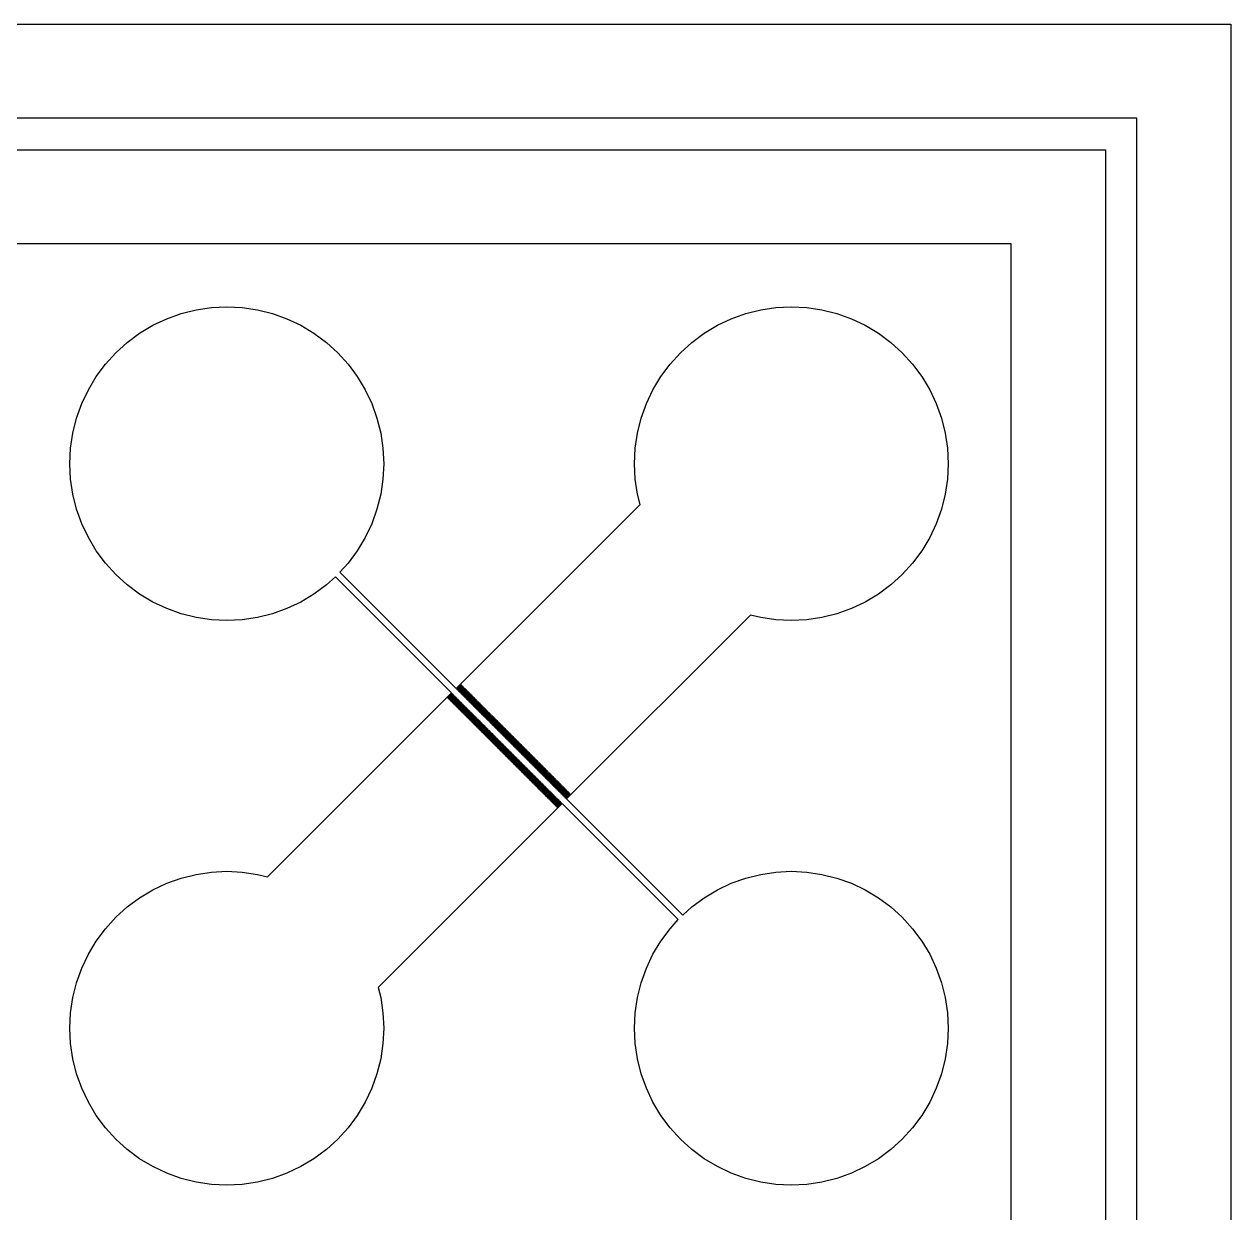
# Model space of a CAD drawing. Extents: x -16 to 132, y -40 to 113.
# Drawn here: x 93.34 to 113, y 56.82 to 76.18 of the extents above; entities that cross this region are included whole.
import ezdxf

# ---------------------------------------------------------------- set-up
doc = ezdxf.new("R2010")
doc.units = 0

msp = doc.modelspace()

# ---------------------------------------------------------------- linework, layer by layer
for p, q in [((-2.55649, 76.1837), (112.997, 76.1837)), ((112.997, 76.1837), (112.997, -2.55649)), ((111.463, 74.6498), (-1.0226, 74.6498)), ((111.463, -1.0226), (111.463, 74.6498)), ((-0.51129, 74.1385), (110.952, 74.1385)), ((110.952, 74.1385), (110.952, -0.51129)), ((109.418, 72.6046), (1.0226, 72.6046)), ((109.418, 1.0226), (109.418, 72.6046)), ((96.1398, 71.53), (96.388, 71.5668)), ((96.388, 71.5668), (96.6385, 71.5791)), ((96.6385, 71.5791), (96.8892, 71.5668)), ((96.8892, 71.5668), (97.1373, 71.53)), ((105.337, 71.53), (105.586, 71.5668)), ((105.586, 71.5668), (105.836, 71.5791)), ((105.836, 71.5791), (106.087, 71.5668)), ((106.087, 71.5668), (106.335, 71.53)), ((95.4334, 71.2773), (95.6602, 71.3845)), ((95.6602, 71.3845), (95.8964, 71.469)), ((95.8964, 71.469), (96.1398, 71.53)), ((97.1373, 71.53), (97.3807, 71.469)), ((97.3807, 71.469), (97.6169, 71.3845)), ((97.6169, 71.3845), (97.8437, 71.2773)), ((104.631, 71.2773), (104.858, 71.3845)), ((104.858, 71.3845), (105.094, 71.469)), ((105.094, 71.469), (105.337, 71.53)), ((106.335, 71.53), (106.578, 71.469)), ((106.578, 71.469), (106.815, 71.3845)), ((106.815, 71.3845), (107.041, 71.2773)), ((95.2182, 71.1483), (95.4334, 71.2773)), ((97.8437, 71.2773), (98.0589, 71.1483)), ((104.416, 71.1483), (104.631, 71.2773)), ((107.041, 71.2773), (107.257, 71.1483)), ((94.8308, 70.8303), (95.0167, 70.9988)), ((95.0167, 70.9988), (95.2182, 71.1483)), ((98.0589, 71.1483), (98.2604, 70.9988)), ((98.2604, 70.9988), (98.4463, 70.8303)), ((104.028, 70.8303), (104.214, 70.9988)), ((104.214, 70.9988), (104.416, 71.1483)), ((107.257, 71.1483), (107.458, 70.9988)), ((107.458, 70.9988), (107.644, 70.8303)), ((94.6624, 70.6445), (94.8308, 70.8303)), ((98.4463, 70.8303), (98.6148, 70.6444)), ((103.86, 70.6444), (104.028, 70.8303)), ((107.644, 70.8303), (107.812, 70.6445)), ((94.5129, 70.4429), (94.6624, 70.6445)), ((98.6148, 70.6444), (98.7642, 70.4429)), ((103.711, 70.4429), (103.86, 70.6444)), ((107.812, 70.6445), (107.962, 70.4429)), ((94.3839, 70.2278), (94.5129, 70.4429)), ((98.7642, 70.4429), (98.8932, 70.2277)), ((103.582, 70.2277), (103.711, 70.4429)), ((107.962, 70.4429), (108.091, 70.2278)), ((94.2767, 70.001), (94.3839, 70.2278)), ((98.8932, 70.2277), (99.0005, 70.0009)), ((103.474, 70.0009), (103.582, 70.2277)), ((108.091, 70.2278), (108.198, 70.001)), ((94.1922, 69.7647), (94.2767, 70.001)), ((99.0005, 70.0009), (99.085, 69.7647)), ((103.39, 69.7647), (103.474, 70.0009)), ((108.198, 70.001), (108.283, 69.7647)), ((94.1312, 69.5214), (94.1922, 69.7647)), ((99.085, 69.7647), (99.1459, 69.5214)), ((103.329, 69.5214), (103.39, 69.7647)), ((108.283, 69.7647), (108.344, 69.5214)), ((94.0944, 69.2732), (94.1312, 69.5214)), ((99.1459, 69.5214), (99.1828, 69.2732)), ((103.292, 69.2732), (103.329, 69.5214)), ((108.344, 69.5214), (108.38, 69.2732)), ((94.0821, 69.0226), (94.0944, 69.2732)), ((99.1828, 69.2732), (99.1951, 69.0226)), ((103.28, 69.0226), (103.292, 69.2732)), ((108.38, 69.2732), (108.393, 69.0226)), ((94.0944, 68.772), (94.0821, 69.0226)), ((99.1951, 69.0226), (99.1828, 68.772)), ((103.292, 68.772), (103.28, 69.0226)), ((108.393, 69.0226), (108.38, 68.772)), ((94.1312, 68.5239), (94.0944, 68.772)), ((99.1828, 68.772), (99.146, 68.5238)), ((103.329, 68.5238), (103.292, 68.772)), ((108.38, 68.772), (108.344, 68.5239)), ((94.1922, 68.2805), (94.1312, 68.5239)), ((99.146, 68.5238), (99.085, 68.2805)), ((103.371, 68.3574), (103.329, 68.5238)), ((108.344, 68.5239), (108.283, 68.2805)), ((94.2767, 68.0443), (94.1922, 68.2805)), ((99.085, 68.2805), (99.0005, 68.0443)), ((100.373, 65.3602), (103.371, 68.3574)), ((108.283, 68.2805), (108.198, 68.0443)), ((94.3839, 67.8175), (94.2767, 68.0443)), ((99.0005, 68.0443), (98.8932, 67.8175)), ((108.198, 68.0443), (108.091, 67.8175)), ((94.5129, 67.6023), (94.3839, 67.8175)), ((98.8932, 67.8175), (98.7642, 67.6023)), ((108.091, 67.8175), (107.962, 67.6023)), ((94.6624, 67.4008), (94.5129, 67.6023)), ((98.7642, 67.6023), (98.6148, 67.4008)), ((107.962, 67.6023), (107.812, 67.4008)), ((94.8308, 67.2149), (94.6624, 67.4008)), ((98.6148, 67.4008), (98.4807, 67.2528)), ((98.4807, 67.2528), (100.373, 65.3602)), ((107.812, 67.4008), (107.644, 67.2149)), ((95.0167, 67.0464), (94.8308, 67.2149)), ((95.2182, 66.897), (95.0167, 67.0464)), ((98.2604, 67.0464), (98.0589, 66.897)), ((98.4084, 67.1805), (98.2604, 67.0464)), ((100.301, 65.2879), (98.4084, 67.1805)), ((107.458, 67.0464), (107.257, 66.897)), ((107.644, 67.2149), (107.458, 67.0464)), ((95.4334, 66.768), (95.2182, 66.897)), ((98.0589, 66.897), (97.8437, 66.768)), ((107.257, 66.897), (107.041, 66.768)), ((95.6602, 66.6607), (95.4334, 66.768)), ((95.8965, 66.5762), (95.6602, 66.6607)), ((97.6169, 66.6607), (97.3807, 66.5762)), ((97.8437, 66.768), (97.6169, 66.6607)), ((106.815, 66.6607), (106.578, 66.5762)), ((107.041, 66.768), (106.815, 66.6607)), ((96.1398, 66.5153), (95.8965, 66.5762)), ((96.388, 66.4784), (96.1398, 66.5153)), ((96.6386, 66.4661), (96.388, 66.4784)), ((96.8892, 66.4784), (96.6386, 66.4661)), ((97.1373, 66.5152), (96.8892, 66.4784)), ((97.3807, 66.5762), (97.1373, 66.5152)), ((105.171, 66.5569), (102.174, 63.5597)), ((105.337, 66.5152), (105.171, 66.5569)), ((105.586, 66.4784), (105.337, 66.5152)), ((105.836, 66.4661), (105.586, 66.4784)), ((106.087, 66.4784), (105.836, 66.4661)), ((106.335, 66.5153), (106.087, 66.4784)), ((106.578, 66.5762), (106.335, 66.5153)), ((97.3038, 62.2906), (100.301, 65.2879)), ((100.308, 65.2806), (100.236, 65.2083)), ((100.243, 65.2011), (100.315, 65.2734)), ((100.315, 65.2734), (100.308, 65.2806)), ((100.453, 65.4252), (100.381, 65.3529)), ((100.381, 65.3529), (100.388, 65.3457)), ((100.388, 65.3457), (100.46, 65.418)), ((100.467, 65.4108), (100.395, 65.3385)), ((100.395, 65.3385), (100.402, 65.3313)), ((100.402, 65.3313), (100.475, 65.4036)), ((100.482, 65.3963), (100.409, 65.324)), ((100.409, 65.324), (100.417, 65.3168)), ((100.417, 65.3168), (100.489, 65.3891)), ((100.496, 65.3819), (100.424, 65.3096)), ((100.424, 65.3096), (100.431, 65.3023)), ((100.431, 65.3023), (100.503, 65.3746)), ((100.511, 65.3674), (100.438, 65.2951)), ((100.438, 65.2951), (100.446, 65.2879)), ((100.446, 65.2879), (100.518, 65.3602)), ((100.46, 65.418), (100.453, 65.4252)), ((100.525, 65.3529), (100.453, 65.2806)), ((100.453, 65.2806), (100.46, 65.2734)), ((100.46, 65.2734), (100.532, 65.3457)), ((100.475, 65.4036), (100.467, 65.4108)), ((100.54, 65.3385), (100.467, 65.2662)), ((100.475, 65.2589), (100.547, 65.3313)), ((100.489, 65.3891), (100.482, 65.3963)), ((100.554, 65.324), (100.482, 65.2517)), ((100.489, 65.2445), (100.561, 65.3168)), ((100.503, 65.3746), (100.496, 65.3819)), ((100.569, 65.3096), (100.496, 65.2373)), ((100.503, 65.23), (100.576, 65.3023)), ((100.518, 65.3602), (100.511, 65.3674)), ((100.583, 65.2951), (100.511, 65.2228)), ((100.518, 65.2156), (100.59, 65.2879)), ((100.532, 65.3457), (100.525, 65.3529)), ((100.597, 65.2806), (100.525, 65.2083)), ((100.532, 65.2011), (100.605, 65.2734)), ((100.547, 65.3313), (100.54, 65.3385)), ((100.561, 65.3168), (100.554, 65.324)), ((100.576, 65.3023), (100.569, 65.3096)), ((100.59, 65.2879), (100.583, 65.2951)), ((100.605, 65.2734), (100.597, 65.2806)), ((100.236, 65.2083), (100.243, 65.2011)), ((100.323, 65.2662), (100.25, 65.1939)), ((100.25, 65.1939), (100.258, 65.1866)), ((100.258, 65.1866), (100.33, 65.2589)), ((100.337, 65.2517), (100.265, 65.1794)), ((100.265, 65.1794), (100.272, 65.1722)), ((100.272, 65.1722), (100.344, 65.2445)), ((100.352, 65.2373), (100.279, 65.1649)), ((100.279, 65.1649), (100.287, 65.1577)), ((100.287, 65.1577), (100.359, 65.23)), ((100.366, 65.2228), (100.294, 65.1505)), ((100.294, 65.1505), (100.301, 65.1433)), ((100.301, 65.1433), (100.373, 65.2156)), ((100.381, 65.2083), (100.308, 65.136)), ((100.308, 65.136), (100.315, 65.1288)), ((100.315, 65.1288), (100.388, 65.2011)), ((100.33, 65.2589), (100.323, 65.2662)), ((100.395, 65.1939), (100.323, 65.1216)), ((100.323, 65.1216), (100.33, 65.1143)), ((100.33, 65.1143), (100.402, 65.1867)), ((100.344, 65.2445), (100.337, 65.2517)), ((100.409, 65.1794), (100.337, 65.1071)), ((100.337, 65.1071), (100.344, 65.0999)), ((100.344, 65.0999), (100.417, 65.1722)), ((100.359, 65.23), (100.352, 65.2373)), ((100.424, 65.1649), (100.352, 65.0926)), ((100.352, 65.0926), (100.359, 65.0854)), ((100.359, 65.0854), (100.431, 65.1577)), ((100.373, 65.2156), (100.366, 65.2228)), ((100.438, 65.1505), (100.366, 65.0782)), ((100.366, 65.0782), (100.373, 65.071)), ((100.373, 65.071), (100.446, 65.1433)), ((100.388, 65.2011), (100.381, 65.2083)), ((100.453, 65.136), (100.381, 65.0637)), ((100.388, 65.0565), (100.46, 65.1288)), ((100.402, 65.1867), (100.395, 65.1939)), ((100.467, 65.1216), (100.395, 65.0493)), ((100.402, 65.042), (100.475, 65.1143)), ((100.417, 65.1722), (100.409, 65.1794)), ((100.482, 65.1071), (100.409, 65.0348)), ((100.417, 65.0276), (100.489, 65.0999)), ((100.431, 65.1577), (100.424, 65.1649)), ((100.496, 65.0926), (100.424, 65.0203)), ((100.431, 65.0131), (100.503, 65.0854)), ((100.446, 65.1433), (100.438, 65.1505)), ((100.511, 65.0782), (100.438, 65.0059)), ((100.46, 65.1288), (100.453, 65.136)), ((100.467, 65.2662), (100.475, 65.2589)), ((100.475, 65.1143), (100.467, 65.1216)), ((100.482, 65.2517), (100.489, 65.2445)), ((100.489, 65.0999), (100.482, 65.1071)), ((100.496, 65.2373), (100.503, 65.23)), ((100.503, 65.0854), (100.496, 65.0926)), ((100.511, 65.2228), (100.518, 65.2156)), ((100.518, 65.071), (100.511, 65.0782)), ((100.525, 65.2083), (100.532, 65.2011)), ((100.612, 65.2662), (100.54, 65.1939)), ((100.54, 65.1939), (100.547, 65.1866)), ((100.547, 65.1866), (100.619, 65.2589)), ((100.626, 65.2517), (100.554, 65.1794)), ((100.554, 65.1794), (100.561, 65.1722)), ((100.561, 65.1722), (100.634, 65.2445)), ((100.641, 65.2372), (100.569, 65.1649)), ((100.569, 65.1649), (100.576, 65.1577)), ((100.576, 65.1577), (100.648, 65.23)), ((100.655, 65.2228), (100.583, 65.1505)), ((100.583, 65.1505), (100.59, 65.1432)), ((100.59, 65.1432), (100.663, 65.2155)), ((100.67, 65.2083), (100.597, 65.136)), ((100.597, 65.136), (100.605, 65.1288)), ((100.605, 65.1288), (100.677, 65.2011)), ((100.619, 65.2589), (100.612, 65.2662)), ((100.684, 65.1939), (100.612, 65.1216)), ((100.612, 65.1216), (100.619, 65.1143)), ((100.619, 65.1143), (100.691, 65.1866)), ((100.634, 65.2445), (100.626, 65.2517)), ((100.699, 65.1794), (100.626, 65.1071)), ((100.626, 65.1071), (100.634, 65.0999)), ((100.634, 65.0999), (100.706, 65.1722)), ((100.648, 65.23), (100.641, 65.2372)), ((100.713, 65.1649), (100.641, 65.0926)), ((100.641, 65.0926), (100.648, 65.0854)), ((100.648, 65.0854), (100.72, 65.1577)), ((100.663, 65.2155), (100.655, 65.2228)), ((100.728, 65.1505), (100.655, 65.0782)), ((100.655, 65.0782), (100.663, 65.0709)), ((100.663, 65.0709), (100.735, 65.1432)), ((100.677, 65.2011), (100.67, 65.2083)), ((100.742, 65.136), (100.67, 65.0637)), ((100.677, 65.0565), (100.749, 65.1288)), ((100.691, 65.1866), (100.684, 65.1939)), ((100.757, 65.1216), (100.684, 65.0493)), ((100.691, 65.042), (100.764, 65.1143)), ((100.706, 65.1722), (100.699, 65.1794)), ((100.771, 65.1071), (100.699, 65.0348)), ((100.706, 65.0276), (100.778, 65.0999)), ((100.72, 65.1577), (100.713, 65.1649)), ((100.785, 65.0926), (100.713, 65.0203)), ((100.72, 65.0131), (100.793, 65.0854)), ((100.735, 65.1432), (100.728, 65.1505)), ((100.8, 65.0782), (100.728, 65.0059)), ((100.749, 65.1288), (100.742, 65.136)), ((100.764, 65.1143), (100.757, 65.1216)), ((100.778, 65.0999), (100.771, 65.1071)), ((100.793, 65.0854), (100.785, 65.0926)), ((100.807, 65.0709), (100.8, 65.0782)), ((100.381, 65.0637), (100.388, 65.0565)), ((100.395, 65.0493), (100.402, 65.042)), ((100.409, 65.0348), (100.417, 65.0276)), ((100.424, 65.0203), (100.431, 65.0131)), ((100.438, 65.0059), (100.446, 64.9986)), ((100.446, 64.9986), (100.518, 65.071)), ((100.525, 65.0637), (100.453, 64.9914)), ((100.453, 64.9914), (100.46, 64.9842)), ((100.46, 64.9842), (100.532, 65.0565)), ((100.54, 65.0493), (100.467, 64.977)), ((100.467, 64.977), (100.475, 64.9697)), ((100.475, 64.9697), (100.547, 65.042)), ((100.554, 65.0348), (100.482, 64.9625)), ((100.482, 64.9625), (100.489, 64.9553)), ((100.489, 64.9553), (100.561, 65.0276)), ((100.569, 65.0203), (100.496, 64.948)), ((100.496, 64.948), (100.503, 64.9408)), ((100.503, 64.9408), (100.576, 65.0131)), ((100.583, 65.0059), (100.511, 64.9336)), ((100.511, 64.9336), (100.518, 64.9263)), ((100.518, 64.9263), (100.59, 64.9986)), ((100.532, 65.0565), (100.525, 65.0637)), ((100.597, 64.9914), (100.525, 64.9191)), ((100.525, 64.9191), (100.532, 64.9119)), ((100.532, 64.9119), (100.605, 64.9842)), ((100.547, 65.042), (100.54, 65.0493)), ((100.612, 64.9769), (100.54, 64.9046)), ((100.54, 64.9046), (100.547, 64.8974)), ((100.547, 64.8974), (100.619, 64.9697)), ((100.561, 65.0276), (100.554, 65.0348)), ((100.626, 64.9625), (100.554, 64.8902)), ((100.554, 64.8902), (100.561, 64.8829)), ((100.561, 64.8829), (100.634, 64.9552)), ((100.576, 65.0131), (100.569, 65.0203)), ((100.641, 64.948), (100.569, 64.8757)), ((100.576, 64.8685), (100.648, 64.9408)), ((100.59, 64.9986), (100.583, 65.0059)), ((100.655, 64.9336), (100.583, 64.8613)), ((100.59, 64.854), (100.663, 64.9263)), ((100.605, 64.9842), (100.597, 64.9914)), ((100.67, 64.9191), (100.597, 64.8468)), ((100.605, 64.8396), (100.677, 64.9119)), ((100.619, 64.9697), (100.612, 64.9769)), ((100.684, 64.9046), (100.612, 64.8323)), ((100.619, 64.8251), (100.691, 64.8974)), ((100.634, 64.9552), (100.626, 64.9625)), ((100.699, 64.8902), (100.626, 64.8179)), ((100.634, 64.8106), (100.706, 64.8829)), ((100.648, 64.9408), (100.641, 64.948)), ((100.663, 64.9263), (100.655, 64.9336)), ((100.67, 65.0637), (100.677, 65.0565)), ((100.677, 64.9119), (100.67, 64.9191)), ((100.684, 65.0493), (100.691, 65.042)), ((100.691, 64.8974), (100.684, 64.9046)), ((100.699, 65.0348), (100.706, 65.0276)), ((100.706, 64.8829), (100.699, 64.8902)), ((100.713, 65.0203), (100.72, 65.0131)), ((100.728, 65.0059), (100.735, 64.9986)), ((100.735, 64.9986), (100.807, 65.0709)), ((100.814, 65.0637), (100.742, 64.9914)), ((100.742, 64.9914), (100.749, 64.9842)), ((100.749, 64.9842), (100.822, 65.0565)), ((100.829, 65.0493), (100.757, 64.9769)), ((100.757, 64.9769), (100.764, 64.9697)), ((100.764, 64.9697), (100.836, 65.042)), ((100.843, 65.0348), (100.771, 64.9625)), ((100.771, 64.9625), (100.778, 64.9552)), ((100.778, 64.9552), (100.851, 65.0276)), ((100.858, 65.0203), (100.785, 64.948)), ((100.785, 64.948), (100.793, 64.9408)), ((100.793, 64.9408), (100.865, 65.0131)), ((100.872, 65.0059), (100.8, 64.9336)), ((100.8, 64.9336), (100.807, 64.9263)), ((100.807, 64.9263), (100.879, 64.9986)), ((100.822, 65.0565), (100.814, 65.0637)), ((100.887, 64.9914), (100.814, 64.9191)), ((100.814, 64.9191), (100.822, 64.9119)), ((100.822, 64.9119), (100.894, 64.9842)), ((100.836, 65.042), (100.829, 65.0493)), ((100.901, 64.9769), (100.829, 64.9046)), ((100.829, 64.9046), (100.836, 64.8974)), ((100.836, 64.8974), (100.908, 64.9697)), ((100.851, 65.0276), (100.843, 65.0348)), ((100.916, 64.9625), (100.843, 64.8902)), ((100.843, 64.8902), (100.851, 64.8829)), ((100.851, 64.8829), (100.923, 64.9552)), ((100.865, 65.0131), (100.858, 65.0203)), ((100.93, 64.948), (100.858, 64.8757)), ((100.865, 64.8685), (100.937, 64.9408)), ((100.879, 64.9986), (100.872, 65.0059)), ((100.945, 64.9335), (100.872, 64.8613)), ((100.879, 64.854), (100.952, 64.9263)), ((100.894, 64.9842), (100.887, 64.9914)), ((100.959, 64.9191), (100.887, 64.8468)), ((100.894, 64.8396), (100.966, 64.9119)), ((100.908, 64.9697), (100.901, 64.9769)), ((100.973, 64.9046), (100.901, 64.8323)), ((100.908, 64.8251), (100.981, 64.8974)), ((100.923, 64.9552), (100.916, 64.9625)), ((100.988, 64.8902), (100.916, 64.8179)), ((100.923, 64.8106), (100.995, 64.8829)), ((100.937, 64.9408), (100.93, 64.948)), ((100.952, 64.9263), (100.945, 64.9335)), ((100.966, 64.9119), (100.959, 64.9191)), ((100.981, 64.8974), (100.973, 64.9046)), ((100.995, 64.8829), (100.988, 64.8902)), ((100.569, 64.8757), (100.576, 64.8685)), ((100.583, 64.8613), (100.59, 64.854)), ((100.597, 64.8468), (100.605, 64.8396)), ((100.612, 64.8323), (100.619, 64.8251)), ((100.626, 64.8179), (100.634, 64.8106)), ((100.713, 64.8757), (100.641, 64.8034)), ((100.641, 64.8034), (100.648, 64.7962)), ((100.648, 64.7962), (100.72, 64.8685)), ((100.728, 64.8613), (100.655, 64.789)), ((100.655, 64.789), (100.663, 64.7817)), ((100.663, 64.7817), (100.735, 64.854)), ((100.742, 64.8468), (100.67, 64.7745)), ((100.67, 64.7745), (100.677, 64.7673)), ((100.677, 64.7673), (100.749, 64.8396)), ((100.757, 64.8323), (100.684, 64.76)), ((100.684, 64.76), (100.691, 64.7528)), ((100.691, 64.7528), (100.764, 64.8251)), ((100.771, 64.8179), (100.699, 64.7456)), ((100.699, 64.7456), (100.706, 64.7383)), ((100.706, 64.7383), (100.778, 64.8106)), ((100.72, 64.8685), (100.713, 64.8757)), ((100.785, 64.8034), (100.713, 64.7311)), ((100.713, 64.7311), (100.72, 64.7239)), ((100.72, 64.7239), (100.793, 64.7962)), ((100.735, 64.854), (100.728, 64.8613)), ((100.8, 64.789), (100.728, 64.7166)), ((100.728, 64.7166), (100.735, 64.7094)), ((100.735, 64.7094), (100.807, 64.7817)), ((100.749, 64.8396), (100.742, 64.8468)), ((100.814, 64.7745), (100.742, 64.7022)), ((100.742, 64.7022), (100.749, 64.6949)), ((100.749, 64.6949), (100.822, 64.7673)), ((100.764, 64.8251), (100.757, 64.8323)), ((100.829, 64.76), (100.757, 64.6877)), ((100.757, 64.6877), (100.764, 64.6805)), ((100.764, 64.6805), (100.836, 64.7528)), ((100.778, 64.8106), (100.771, 64.8179)), ((100.843, 64.7456), (100.771, 64.6733)), ((100.778, 64.666), (100.851, 64.7383)), ((100.793, 64.7962), (100.785, 64.8034)), ((100.858, 64.7311), (100.785, 64.6588)), ((100.793, 64.6516), (100.865, 64.7239)), ((100.807, 64.7817), (100.8, 64.789)), ((100.872, 64.7166), (100.8, 64.6443)), ((100.807, 64.6371), (100.879, 64.7094)), ((100.822, 64.7673), (100.814, 64.7745)), ((100.887, 64.7022), (100.814, 64.6299)), ((100.822, 64.6226), (100.894, 64.6949)), ((100.836, 64.7528), (100.829, 64.76)), ((100.901, 64.6877), (100.829, 64.6154)), ((100.851, 64.7383), (100.843, 64.7456)), ((100.858, 64.8757), (100.865, 64.8685)), ((100.865, 64.7239), (100.858, 64.7311)), ((100.872, 64.8613), (100.879, 64.854)), ((100.879, 64.7094), (100.872, 64.7166)), ((100.887, 64.8468), (100.894, 64.8396)), ((100.894, 64.6949), (100.887, 64.7022)), ((100.901, 64.8323), (100.908, 64.8251)), ((100.908, 64.6805), (100.901, 64.6877)), ((100.916, 64.8179), (100.923, 64.8106)), ((101.002, 64.8757), (100.93, 64.8034)), ((100.93, 64.8034), (100.937, 64.7962)), ((100.937, 64.7962), (101.01, 64.8685)), ((101.017, 64.8612), (100.945, 64.7889)), ((100.945, 64.7889), (100.952, 64.7817)), ((100.952, 64.7817), (101.024, 64.854)), ((101.031, 64.8468), (100.959, 64.7745)), ((100.959, 64.7745), (100.966, 64.7672)), ((100.966, 64.7672), (101.039, 64.8396)), ((101.046, 64.8323), (100.973, 64.76)), ((100.973, 64.76), (100.981, 64.7528)), ((100.981, 64.7528), (101.053, 64.8251)), ((101.06, 64.8179), (100.988, 64.7456)), ((100.988, 64.7456), (100.995, 64.7383)), ((100.995, 64.7383), (101.067, 64.8106)), ((101.01, 64.8685), (101.002, 64.8757)), ((101.075, 64.8034), (101.002, 64.7311)), ((101.002, 64.7311), (101.01, 64.7239)), ((101.01, 64.7239), (101.082, 64.7962)), ((101.024, 64.854), (101.017, 64.8612)), ((101.089, 64.7889), (101.017, 64.7166)), ((101.017, 64.7166), (101.024, 64.7094)), ((101.024, 64.7094), (101.096, 64.7817)), ((101.039, 64.8396), (101.031, 64.8468)), ((101.104, 64.7745), (101.031, 64.7022)), ((101.031, 64.7022), (101.039, 64.6949)), ((101.039, 64.6949), (101.111, 64.7672)), ((101.053, 64.8251), (101.046, 64.8323)), ((101.118, 64.76), (101.046, 64.6877)), ((101.046, 64.6877), (101.053, 64.6805)), ((101.053, 64.6805), (101.125, 64.7528)), ((101.067, 64.8106), (101.06, 64.8179)), ((101.133, 64.7456), (101.06, 64.6732)), ((101.067, 64.666), (101.14, 64.7383)), ((101.082, 64.7962), (101.075, 64.8034)), ((101.147, 64.7311), (101.075, 64.6588)), ((101.082, 64.6516), (101.154, 64.7239)), ((101.096, 64.7817), (101.089, 64.7889)), ((101.161, 64.7166), (101.089, 64.6443)), ((101.096, 64.6371), (101.169, 64.7094)), ((101.111, 64.7672), (101.104, 64.7745)), ((101.176, 64.7022), (101.104, 64.6299)), ((101.111, 64.6226), (101.183, 64.6949)), ((101.125, 64.7528), (101.118, 64.76)), ((101.19, 64.6877), (101.118, 64.6154)), ((101.14, 64.7383), (101.133, 64.7456)), ((101.154, 64.7239), (101.147, 64.7311)), ((101.169, 64.7094), (101.161, 64.7166)), ((101.183, 64.6949), (101.176, 64.7022)), ((101.198, 64.6805), (101.19, 64.6877)), ((100.771, 64.6733), (100.778, 64.666)), ((100.785, 64.6588), (100.793, 64.6516)), ((100.8, 64.6443), (100.807, 64.6371)), ((100.814, 64.6299), (100.822, 64.6226)), ((100.829, 64.6154), (100.836, 64.6082)), ((100.836, 64.6082), (100.908, 64.6805)), ((100.916, 64.6732), (100.843, 64.6009)), ((100.843, 64.6009), (100.851, 64.5937)), ((100.851, 64.5937), (100.923, 64.666)), ((100.93, 64.6588), (100.858, 64.5865)), ((100.858, 64.5865), (100.865, 64.5793)), ((100.865, 64.5793), (100.937, 64.6516)), ((100.945, 64.6443), (100.872, 64.572)), ((100.872, 64.572), (100.879, 64.5648)), ((100.879, 64.5648), (100.952, 64.6371)), ((100.959, 64.6299), (100.887, 64.5576)), ((100.887, 64.5576), (100.894, 64.5503)), ((100.894, 64.5503), (100.966, 64.6227)), ((100.973, 64.6154), (100.901, 64.5431)), ((100.901, 64.5431), (100.908, 64.5359)), ((100.908, 64.5359), (100.981, 64.6082)), ((100.923, 64.666), (100.916, 64.6732)), ((100.988, 64.601), (100.916, 64.5287)), ((100.916, 64.5287), (100.923, 64.5214)), ((100.923, 64.5214), (100.995, 64.5937)), ((100.937, 64.6516), (100.93, 64.6588)), ((101.002, 64.5865), (100.93, 64.5142)), ((100.93, 64.5142), (100.937, 64.5069)), ((100.937, 64.5069), (101.01, 64.5793)), ((100.952, 64.6371), (100.945, 64.6443)), ((101.017, 64.572), (100.945, 64.4997)), ((100.945, 64.4997), (100.952, 64.4925)), ((100.952, 64.4925), (101.024, 64.5648)), ((100.966, 64.6227), (100.959, 64.6299)), ((101.031, 64.5575), (100.959, 64.4852)), ((100.966, 64.478), (101.039, 64.5503)), ((100.981, 64.6082), (100.973, 64.6154)), ((101.046, 64.5431), (100.973, 64.4708)), ((100.981, 64.4635), (101.053, 64.5359)), ((100.995, 64.5937), (100.988, 64.601)), ((101.06, 64.5286), (100.988, 64.4563)), ((100.995, 64.4491), (101.067, 64.5214)), ((101.01, 64.5793), (101.002, 64.5865)), ((101.075, 64.5142), (101.002, 64.4419)), ((101.01, 64.4346), (101.082, 64.5069)), ((101.024, 64.5648), (101.017, 64.572)), ((101.089, 64.4997), (101.017, 64.4274)), ((101.024, 64.4202), (101.096, 64.4925)), ((101.039, 64.5503), (101.031, 64.5575)), ((101.053, 64.5359), (101.046, 64.5431)), ((101.06, 64.6732), (101.067, 64.666)), ((101.067, 64.5214), (101.06, 64.5286)), ((101.075, 64.6588), (101.082, 64.6516)), ((101.082, 64.5069), (101.075, 64.5142)), ((101.089, 64.6443), (101.096, 64.6371)), ((101.096, 64.4925), (101.089, 64.4997)), ((101.104, 64.6299), (101.111, 64.6226)), ((101.118, 64.6154), (101.125, 64.6082)), ((101.125, 64.6082), (101.198, 64.6805)), ((101.205, 64.6732), (101.133, 64.6009)), ((101.133, 64.6009), (101.14, 64.5937)), ((101.14, 64.5937), (101.212, 64.666)), ((101.219, 64.6588), (101.147, 64.5865)), ((101.147, 64.5865), (101.154, 64.5793)), ((101.154, 64.5793), (101.227, 64.6516)), ((101.234, 64.6443), (101.161, 64.572)), ((101.161, 64.572), (101.169, 64.5648)), ((101.169, 64.5648), (101.241, 64.6371)), ((101.248, 64.6299), (101.176, 64.5575)), ((101.176, 64.5575), (101.183, 64.5503)), ((101.183, 64.5503), (101.255, 64.6226)), ((101.263, 64.6154), (101.19, 64.5431)), ((101.19, 64.5431), (101.198, 64.5359)), ((101.198, 64.5359), (101.27, 64.6082)), ((101.212, 64.666), (101.205, 64.6732)), ((101.277, 64.6009), (101.205, 64.5286)), ((101.205, 64.5286), (101.212, 64.5214)), ((101.212, 64.5214), (101.284, 64.5937)), ((101.227, 64.6516), (101.219, 64.6588)), ((101.292, 64.5865), (101.219, 64.5142)), ((101.219, 64.5142), (101.227, 64.5069)), ((101.227, 64.5069), (101.299, 64.5792)), ((101.241, 64.6371), (101.234, 64.6443)), ((101.306, 64.572), (101.234, 64.4997)), ((101.234, 64.4997), (101.241, 64.4925)), ((101.241, 64.4925), (101.313, 64.5648)), ((101.255, 64.6226), (101.248, 64.6299)), ((101.321, 64.5575), (101.248, 64.4852)), ((101.255, 64.478), (101.328, 64.5503)), ((101.27, 64.6082), (101.263, 64.6154)), ((101.335, 64.5431), (101.263, 64.4708)), ((101.27, 64.4635), (101.342, 64.5359)), ((101.284, 64.5937), (101.277, 64.6009)), ((101.349, 64.5286), (101.277, 64.4563)), ((101.284, 64.4491), (101.357, 64.5214)), ((101.299, 64.5792), (101.292, 64.5865)), ((101.364, 64.5142), (101.292, 64.4419)), ((101.299, 64.4346), (101.371, 64.5069)), ((101.313, 64.5648), (101.306, 64.572)), ((101.378, 64.4997), (101.306, 64.4274)), ((101.313, 64.4202), (101.386, 64.4925)), ((101.328, 64.5503), (101.321, 64.5575)), ((101.342, 64.5359), (101.335, 64.5431)), ((101.357, 64.5214), (101.349, 64.5286)), ((101.371, 64.5069), (101.364, 64.5142)), ((101.386, 64.4925), (101.378, 64.4997)), ((100.959, 64.4852), (100.966, 64.478)), ((100.973, 64.4708), (100.981, 64.4635)), ((100.988, 64.4563), (100.995, 64.4491)), ((101.002, 64.4419), (101.01, 64.4346)), ((101.017, 64.4274), (101.024, 64.4202)), ((101.104, 64.4853), (101.031, 64.4129)), ((101.031, 64.4129), (101.039, 64.4057)), ((101.039, 64.4057), (101.111, 64.478)), ((101.118, 64.4708), (101.046, 64.3985)), ((101.046, 64.3985), (101.053, 64.3913)), ((101.053, 64.3913), (101.125, 64.4636)), ((101.133, 64.4563), (101.06, 64.384)), ((101.06, 64.384), (101.067, 64.3768)), ((101.067, 64.3768), (101.14, 64.4491)), ((101.147, 64.4419), (101.075, 64.3696)), ((101.075, 64.3696), (101.082, 64.3623)), ((101.082, 64.3623), (101.154, 64.4346)), ((101.161, 64.4274), (101.089, 64.3551)), ((101.089, 64.3551), (101.096, 64.3479)), ((101.096, 64.3479), (101.169, 64.4202)), ((101.111, 64.478), (101.104, 64.4853)), ((101.176, 64.4129), (101.104, 64.3406)), ((101.104, 64.3406), (101.111, 64.3334)), ((101.111, 64.3334), (101.183, 64.4057)), ((101.125, 64.4636), (101.118, 64.4708)), ((101.19, 64.3985), (101.118, 64.3262)), ((101.118, 64.3262), (101.125, 64.3189)), ((101.125, 64.3189), (101.198, 64.3913)), ((101.14, 64.4491), (101.133, 64.4563)), ((101.205, 64.384), (101.133, 64.3117)), ((101.133, 64.3117), (101.14, 64.3045)), ((101.14, 64.3045), (101.212, 64.3768)), ((101.154, 64.4346), (101.147, 64.4419)), ((101.219, 64.3696), (101.147, 64.2973)), ((101.147, 64.2973), (101.154, 64.29)), ((101.154, 64.29), (101.227, 64.3624)), ((101.169, 64.4202), (101.161, 64.4274)), ((101.234, 64.3551), (101.161, 64.2828)), ((101.169, 64.2756), (101.241, 64.3479)), ((101.183, 64.4057), (101.176, 64.4129)), ((101.248, 64.3406), (101.176, 64.2683)), ((101.183, 64.2611), (101.255, 64.3334)), ((101.198, 64.3913), (101.19, 64.3985)), ((101.263, 64.3262), (101.19, 64.2539)), ((101.198, 64.2466), (101.27, 64.319)), ((101.212, 64.3768), (101.205, 64.384)), ((101.277, 64.3117), (101.205, 64.2394)), ((101.212, 64.2322), (101.284, 64.3045)), ((101.227, 64.3624), (101.219, 64.3696)), ((101.292, 64.2972), (101.219, 64.2249)), ((101.227, 64.2177), (101.299, 64.29)), ((101.241, 64.3479), (101.234, 64.3551)), ((101.248, 64.4852), (101.255, 64.478)), ((101.255, 64.3334), (101.248, 64.3406)), ((101.263, 64.4708), (101.27, 64.4635)), ((101.27, 64.319), (101.263, 64.3262)), ((101.277, 64.4563), (101.284, 64.4491)), ((101.284, 64.3045), (101.277, 64.3117)), ((101.292, 64.4419), (101.299, 64.4346)), ((101.299, 64.29), (101.292, 64.2972)), ((101.306, 64.4274), (101.313, 64.4202)), ((101.393, 64.4853), (101.321, 64.4129)), ((101.321, 64.4129), (101.328, 64.4057)), ((101.328, 64.4057), (101.4, 64.478)), ((101.407, 64.4708), (101.335, 64.3985)), ((101.335, 64.3985), (101.342, 64.3913)), ((101.342, 64.3913), (101.415, 64.4636)), ((101.422, 64.4563), (101.349, 64.384)), ((101.349, 64.384), (101.357, 64.3768)), ((101.357, 64.3768), (101.429, 64.4491)), ((101.436, 64.4419), (101.364, 64.3696)), ((101.364, 64.3696), (101.371, 64.3623)), ((101.371, 64.3623), (101.443, 64.4346)), ((101.451, 64.4274), (101.378, 64.3551)), ((101.378, 64.3551), (101.386, 64.3479)), ((101.386, 64.3479), (101.458, 64.4202)), ((101.4, 64.478), (101.393, 64.4853)), ((101.465, 64.4129), (101.393, 64.3406)), ((101.393, 64.3406), (101.4, 64.3334)), ((101.4, 64.3334), (101.472, 64.4057)), ((101.415, 64.4636), (101.407, 64.4708)), ((101.48, 64.3985), (101.407, 64.3262)), ((101.407, 64.3262), (101.415, 64.319)), ((101.415, 64.319), (101.487, 64.3913)), ((101.429, 64.4491), (101.422, 64.4563)), ((101.494, 64.384), (101.422, 64.3117)), ((101.422, 64.3117), (101.429, 64.3045)), ((101.429, 64.3045), (101.501, 64.3768)), ((101.443, 64.4346), (101.436, 64.4419)), ((101.509, 64.3696), (101.436, 64.2972)), ((101.436, 64.2972), (101.443, 64.29)), ((101.443, 64.29), (101.516, 64.3623)), ((101.458, 64.4202), (101.451, 64.4274)), ((101.523, 64.3551), (101.451, 64.2828)), ((101.458, 64.2756), (101.53, 64.3479)), ((101.472, 64.4057), (101.465, 64.4129)), ((101.537, 64.3406), (101.465, 64.2683)), ((101.472, 64.2611), (101.545, 64.3334)), ((101.487, 64.3913), (101.48, 64.3985)), ((101.552, 64.3262), (101.48, 64.2539)), ((101.487, 64.2466), (101.559, 64.3189)), ((101.501, 64.3768), (101.494, 64.384)), ((101.566, 64.3117), (101.494, 64.2394)), ((101.501, 64.2322), (101.574, 64.3045)), ((101.516, 64.3623), (101.509, 64.3696)), ((101.581, 64.2972), (101.509, 64.2249)), ((101.516, 64.2177), (101.588, 64.29)), ((101.53, 64.3479), (101.523, 64.3551)), ((101.545, 64.3334), (101.537, 64.3406)), ((101.559, 64.3189), (101.552, 64.3262)), ((101.574, 64.3045), (101.566, 64.3117)), ((101.588, 64.29), (101.581, 64.2972)), ((101.161, 64.2828), (101.169, 64.2756)), ((101.176, 64.2683), (101.183, 64.2611)), ((101.19, 64.2539), (101.198, 64.2466)), ((101.205, 64.2394), (101.212, 64.2322)), ((101.219, 64.2249), (101.227, 64.2177)), ((101.306, 64.2828), (101.234, 64.2105)), ((101.234, 64.2105), (101.241, 64.2032)), ((101.241, 64.2032), (101.313, 64.2756)), ((101.321, 64.2683), (101.248, 64.196)), ((101.248, 64.196), (101.255, 64.1888)), ((101.255, 64.1888), (101.328, 64.2611)), ((101.335, 64.2539), (101.263, 64.1816)), ((101.263, 64.1816), (101.27, 64.1743)), ((101.27, 64.1743), (101.342, 64.2466)), ((101.349, 64.2394), (101.277, 64.1671)), ((101.277, 64.1671), (101.284, 64.1599)), ((101.284, 64.1599), (101.357, 64.2322)), ((101.364, 64.225), (101.292, 64.1526)), ((101.292, 64.1526), (101.299, 64.1454)), ((101.299, 64.1454), (101.371, 64.2177)), ((101.313, 64.2756), (101.306, 64.2828)), ((101.378, 64.2105), (101.306, 64.1382)), ((101.306, 64.1382), (101.313, 64.131)), ((101.313, 64.131), (101.386, 64.2033)), ((101.328, 64.2611), (101.321, 64.2683)), ((101.393, 64.196), (101.321, 64.1237)), ((101.321, 64.1237), (101.328, 64.1165)), ((101.328, 64.1165), (101.4, 64.1888)), ((101.342, 64.2466), (101.335, 64.2539)), ((101.407, 64.1816), (101.335, 64.1093)), ((101.335, 64.1093), (101.342, 64.102)), ((101.342, 64.102), (101.415, 64.1743)), ((101.357, 64.2322), (101.349, 64.2394)), ((101.422, 64.1671), (101.349, 64.0948)), ((101.349, 64.0948), (101.357, 64.0876)), ((101.357, 64.0876), (101.429, 64.1599)), ((101.371, 64.2177), (101.364, 64.225)), ((101.436, 64.1526), (101.364, 64.0803)), ((101.371, 64.0731), (101.443, 64.1454)), ((101.386, 64.2033), (101.378, 64.2105)), ((101.451, 64.1382), (101.378, 64.0659)), ((101.386, 64.0586), (101.458, 64.131)), ((101.4, 64.1888), (101.393, 64.196)), ((101.465, 64.1237), (101.393, 64.0514)), ((101.4, 64.0442), (101.472, 64.1165)), ((101.415, 64.1743), (101.407, 64.1816)), ((101.48, 64.1093), (101.407, 64.0369)), ((101.415, 64.0297), (101.487, 64.102)), ((101.429, 64.1599), (101.422, 64.1671)), ((101.494, 64.0948), (101.422, 64.0225)), ((101.443, 64.1454), (101.436, 64.1526)), ((101.451, 64.2828), (101.458, 64.2756)), ((101.458, 64.131), (101.451, 64.1382)), ((101.465, 64.2683), (101.472, 64.2611)), ((101.472, 64.1165), (101.465, 64.1237)), ((101.48, 64.2539), (101.487, 64.2466)), ((101.487, 64.102), (101.48, 64.1093)), ((101.494, 64.2394), (101.501, 64.2322)), ((101.501, 64.0876), (101.494, 64.0948)), ((101.509, 64.2249), (101.516, 64.2177)), ((101.595, 64.2828), (101.523, 64.2105)), ((101.523, 64.2105), (101.53, 64.2032)), ((101.53, 64.2032), (101.603, 64.2756)), ((101.61, 64.2683), (101.537, 64.196)), ((101.537, 64.196), (101.545, 64.1888)), ((101.545, 64.1888), (101.617, 64.2611)), ((101.624, 64.2539), (101.552, 64.1816)), ((101.552, 64.1816), (101.559, 64.1743)), ((101.559, 64.1743), (101.631, 64.2466)), ((101.639, 64.2394), (101.566, 64.1671)), ((101.566, 64.1671), (101.574, 64.1599)), ((101.574, 64.1599), (101.646, 64.2322)), ((101.653, 64.2249), (101.581, 64.1526)), ((101.581, 64.1526), (101.588, 64.1454)), ((101.588, 64.1454), (101.66, 64.2177)), ((101.603, 64.2756), (101.595, 64.2828)), ((101.668, 64.2105), (101.595, 64.1382)), ((101.595, 64.1382), (101.603, 64.131)), ((101.603, 64.131), (101.675, 64.2032)), ((101.617, 64.2611), (101.61, 64.2683)), ((101.682, 64.196), (101.61, 64.1237)), ((101.61, 64.1237), (101.617, 64.1165)), ((101.617, 64.1165), (101.689, 64.1888)), ((101.631, 64.2466), (101.624, 64.2539)), ((101.697, 64.1816), (101.624, 64.1093)), ((101.624, 64.1093), (101.631, 64.102)), ((101.631, 64.102), (101.704, 64.1743)), ((101.646, 64.2322), (101.639, 64.2394)), ((101.711, 64.1671), (101.639, 64.0948)), ((101.639, 64.0948), (101.646, 64.0876)), ((101.646, 64.0876), (101.718, 64.1599)), ((101.66, 64.2177), (101.653, 64.2249)), ((101.725, 64.1526), (101.653, 64.0803)), ((101.66, 64.0731), (101.733, 64.1454)), ((101.675, 64.2032), (101.668, 64.2105)), ((101.74, 64.1382), (101.668, 64.0659)), ((101.675, 64.0586), (101.747, 64.1309)), ((101.689, 64.1888), (101.682, 64.196)), ((101.754, 64.1237), (101.682, 64.0514)), ((101.689, 64.0442), (101.762, 64.1165)), ((101.704, 64.1743), (101.697, 64.1816)), ((101.769, 64.1092), (101.697, 64.0369)), ((101.704, 64.0297), (101.776, 64.102)), ((101.718, 64.1599), (101.711, 64.1671)), ((101.783, 64.0948), (101.711, 64.0225)), ((101.733, 64.1454), (101.725, 64.1526)), ((101.747, 64.1309), (101.74, 64.1382)), ((101.762, 64.1165), (101.754, 64.1237)), ((101.776, 64.102), (101.769, 64.1092)), ((101.791, 64.0876), (101.783, 64.0948)), ((101.364, 64.0803), (101.371, 64.0731)), ((101.378, 64.0659), (101.386, 64.0586)), ((101.393, 64.0514), (101.4, 64.0442)), ((101.407, 64.0369), (101.415, 64.0297)), ((101.422, 64.0225), (101.429, 64.0153)), ((101.429, 64.0153), (101.501, 64.0876)), ((101.509, 64.0803), (101.436, 64.008)), ((101.436, 64.008), (101.443, 64.0008)), ((101.443, 64.0008), (101.516, 64.0731)), ((101.523, 64.0659), (101.451, 63.9936)), ((101.451, 63.9936), (101.458, 63.9863)), ((101.458, 63.9863), (101.53, 64.0587)), ((101.537, 64.0514), (101.465, 63.9791)), ((101.465, 63.9791), (101.472, 63.9719)), ((101.472, 63.9719), (101.545, 64.0442)), ((101.552, 64.0369), (101.48, 63.9646)), ((101.48, 63.9646), (101.487, 63.9574)), ((101.487, 63.9574), (101.559, 64.0297)), ((101.566, 64.0225), (101.494, 63.9502)), ((101.494, 63.9502), (101.501, 63.9429)), ((101.501, 63.9429), (101.574, 64.0152)), ((101.516, 64.0731), (101.509, 64.0803)), ((101.581, 64.008), (101.509, 63.9357)), ((101.509, 63.9357), (101.516, 63.9285)), ((101.516, 63.9285), (101.588, 64.0008)), ((101.53, 64.0587), (101.523, 64.0659)), ((101.595, 63.9936), (101.523, 63.9212)), ((101.523, 63.9212), (101.53, 63.914)), ((101.53, 63.914), (101.603, 63.9863)), ((101.545, 64.0442), (101.537, 64.0514)), ((101.61, 63.9791), (101.537, 63.9068)), ((101.537, 63.9068), (101.545, 63.8996)), ((101.545, 63.8996), (101.617, 63.9719)), ((101.559, 64.0297), (101.552, 64.0369)), ((101.624, 63.9646), (101.552, 63.8923)), ((101.559, 63.8851), (101.631, 63.9574)), ((101.574, 64.0152), (101.566, 64.0225)), ((101.639, 63.9502), (101.566, 63.8779)), ((101.574, 63.8706), (101.646, 63.9429)), ((101.588, 64.0008), (101.581, 64.008)), ((101.653, 63.9357), (101.581, 63.8634)), ((101.588, 63.8562), (101.66, 63.9285)), ((101.603, 63.9863), (101.595, 63.9936)), ((101.668, 63.9213), (101.595, 63.849)), ((101.603, 63.8417), (101.675, 63.914)), ((101.617, 63.9719), (101.61, 63.9791)), ((101.682, 63.9068), (101.61, 63.8345)), ((101.617, 63.8273), (101.689, 63.8996)), ((101.631, 63.9574), (101.624, 63.9646)), ((101.646, 63.9429), (101.639, 63.9502)), ((101.653, 64.0803), (101.66, 64.0731)), ((101.66, 63.9285), (101.653, 63.9357)), ((101.668, 64.0659), (101.675, 64.0586)), ((101.675, 63.914), (101.668, 63.9213)), ((101.682, 64.0514), (101.689, 64.0442)), ((101.689, 63.8996), (101.682, 63.9068)), ((101.697, 64.0369), (101.704, 64.0297)), ((101.711, 64.0225), (101.718, 64.0152)), ((101.718, 64.0152), (101.791, 64.0876)), ((101.798, 64.0803), (101.725, 64.008)), ((101.725, 64.008), (101.733, 64.0008)), ((101.733, 64.0008), (101.805, 64.0731)), ((101.812, 64.0659), (101.74, 63.9936)), ((101.74, 63.9936), (101.747, 63.9863)), ((101.747, 63.9863), (101.819, 64.0586)), ((101.827, 64.0514), (101.754, 63.9791)), ((101.754, 63.9791), (101.762, 63.9719)), ((101.762, 63.9719), (101.834, 64.0442)), ((101.841, 64.0369), (101.769, 63.9646)), ((101.769, 63.9646), (101.776, 63.9574)), ((101.776, 63.9574), (101.848, 64.0297)), ((101.856, 64.0225), (101.783, 63.9502)), ((101.783, 63.9502), (101.791, 63.9429)), ((101.791, 63.9429), (101.863, 64.0152)), ((101.805, 64.0731), (101.798, 64.0803)), ((101.87, 64.008), (101.798, 63.9357)), ((101.798, 63.9357), (101.805, 63.9285)), ((101.805, 63.9285), (101.877, 64.0008)), ((101.819, 64.0586), (101.812, 64.0659)), ((101.885, 63.9936), (101.812, 63.9212)), ((101.812, 63.9212), (101.819, 63.914)), ((101.819, 63.914), (101.892, 63.9863)), ((101.834, 64.0442), (101.827, 64.0514)), ((101.899, 63.9791), (101.827, 63.9068)), ((101.827, 63.9068), (101.834, 63.8996)), ((101.834, 63.8996), (101.906, 63.9718)), ((101.848, 64.0297), (101.841, 64.0369)), ((101.913, 63.9646), (101.841, 63.8923)), ((101.848, 63.8851), (101.921, 63.9574)), ((101.863, 64.0152), (101.856, 64.0225)), ((101.928, 63.9502), (101.856, 63.8779)), ((101.863, 63.8706), (101.935, 63.9429)), ((101.877, 64.0008), (101.87, 64.008)), ((101.942, 63.9357), (101.87, 63.8634)), ((101.877, 63.8562), (101.95, 63.9285)), ((101.892, 63.9863), (101.885, 63.9936)), ((101.957, 63.9212), (101.885, 63.8489)), ((101.892, 63.8417), (101.964, 63.914)), ((101.906, 63.9718), (101.899, 63.9791)), ((101.971, 63.9068), (101.899, 63.8345)), ((101.906, 63.8272), (101.979, 63.8995)), ((101.921, 63.9574), (101.913, 63.9646)), ((101.935, 63.9429), (101.928, 63.9502)), ((101.95, 63.9285), (101.942, 63.9357)), ((101.964, 63.914), (101.957, 63.9212)), ((101.979, 63.8995), (101.971, 63.9068)), ((101.552, 63.8923), (101.559, 63.8851)), ((101.566, 63.8779), (101.574, 63.8706)), ((101.581, 63.8634), (101.588, 63.8562)), ((101.595, 63.849), (101.603, 63.8417)), ((101.61, 63.8345), (101.617, 63.8273)), ((101.697, 63.8923), (101.624, 63.82)), ((101.624, 63.82), (101.631, 63.8128)), ((101.631, 63.8128), (101.704, 63.8851)), ((101.711, 63.8779), (101.639, 63.8056)), ((101.639, 63.8056), (101.646, 63.7983)), ((101.646, 63.7983), (101.718, 63.8706)), ((101.725, 63.8634), (101.653, 63.7911)), ((101.653, 63.7911), (101.66, 63.7839)), ((101.66, 63.7839), (101.733, 63.8562)), ((101.74, 63.8489), (101.668, 63.7766)), ((101.668, 63.7766), (101.675, 63.7694)), ((101.675, 63.7694), (101.747, 63.8417)), ((101.754, 63.8345), (101.682, 63.7622)), ((101.682, 63.7622), (101.689, 63.7549)), ((101.689, 63.7549), (101.762, 63.8273)), ((101.704, 63.8851), (101.697, 63.8923)), ((101.769, 63.82), (101.697, 63.7477)), ((101.697, 63.7477), (101.704, 63.7405)), ((101.704, 63.7405), (101.776, 63.8128)), ((101.718, 63.8706), (101.711, 63.8779)), ((101.783, 63.8056), (101.711, 63.7332)), ((101.711, 63.7332), (101.718, 63.726)), ((101.718, 63.726), (101.791, 63.7983)), ((101.733, 63.8562), (101.725, 63.8634)), ((101.798, 63.7911), (101.725, 63.7188)), ((101.725, 63.7188), (101.733, 63.7116)), ((101.733, 63.7116), (101.805, 63.7839)), ((101.747, 63.8417), (101.74, 63.8489)), ((101.812, 63.7766), (101.74, 63.7043)), ((101.74, 63.7043), (101.747, 63.6971)), ((101.747, 63.6971), (101.819, 63.7694)), ((101.762, 63.8273), (101.754, 63.8345)), ((101.827, 63.7622), (101.754, 63.6899)), ((101.762, 63.6826), (101.834, 63.7549)), ((101.776, 63.8128), (101.769, 63.82)), ((101.841, 63.7477), (101.769, 63.6754)), ((101.776, 63.6682), (101.848, 63.7405)), ((101.791, 63.7983), (101.783, 63.8056)), ((101.856, 63.7332), (101.783, 63.6609)), ((101.791, 63.6537), (101.863, 63.726)), ((101.805, 63.7839), (101.798, 63.7911)), ((101.87, 63.7188), (101.798, 63.6465)), ((101.805, 63.6392), (101.877, 63.7115)), ((101.819, 63.7694), (101.812, 63.7766)), ((101.885, 63.7043), (101.812, 63.632)), ((101.834, 63.7549), (101.827, 63.7622)), ((101.841, 63.8923), (101.848, 63.8851)), ((101.848, 63.7405), (101.841, 63.7477)), ((101.856, 63.8779), (101.863, 63.8706)), ((101.863, 63.726), (101.856, 63.7332)), ((101.87, 63.8634), (101.877, 63.8562)), ((101.877, 63.7115), (101.87, 63.7188)), ((101.885, 63.8489), (101.892, 63.8417)), ((101.892, 63.6971), (101.885, 63.7043)), ((101.899, 63.8345), (101.906, 63.8272)), ((101.986, 63.8923), (101.913, 63.82)), ((101.913, 63.82), (101.921, 63.8128)), ((101.921, 63.8128), (101.993, 63.8851)), ((102, 63.8779), (101.928, 63.8055)), ((101.928, 63.8055), (101.935, 63.7983)), ((101.935, 63.7983), (102.007, 63.8706)), ((102.015, 63.8634), (101.942, 63.7911)), ((101.942, 63.7911), (101.95, 63.7839)), ((101.95, 63.7839), (102.022, 63.8562)), ((102.029, 63.8489), (101.957, 63.7766)), ((101.957, 63.7766), (101.964, 63.7694)), ((101.964, 63.7694), (102.036, 63.8417)), ((102.044, 63.8345), (101.971, 63.7622)), ((101.971, 63.7622), (101.979, 63.7549)), ((101.979, 63.7549), (102.051, 63.8272)), ((101.993, 63.8851), (101.986, 63.8923)), ((102.058, 63.82), (101.986, 63.7477)), ((101.986, 63.7477), (101.993, 63.7405)), ((101.993, 63.7405), (102.065, 63.8128)), ((102.007, 63.8706), (102, 63.8779)), ((102.073, 63.8055), (102, 63.7332)), ((102, 63.7332), (102.007, 63.726)), ((102.007, 63.726), (102.08, 63.7983)), ((102.022, 63.8562), (102.015, 63.8634)), ((102.087, 63.7911), (102.015, 63.7188)), ((102.015, 63.7188), (102.022, 63.7115)), ((102.022, 63.7115), (102.094, 63.7839)), ((102.036, 63.8417), (102.029, 63.8489)), ((102.101, 63.7766), (102.029, 63.7043)), ((102.029, 63.7043), (102.036, 63.6971)), ((102.036, 63.6971), (102.109, 63.7694)), ((102.051, 63.8272), (102.044, 63.8345)), ((102.116, 63.7622), (102.044, 63.6899)), ((102.051, 63.6826), (102.123, 63.7549)), ((102.065, 63.8128), (102.058, 63.82)), ((102.13, 63.7477), (102.058, 63.6754)), ((102.065, 63.6682), (102.138, 63.7405)), ((102.08, 63.7983), (102.073, 63.8055)), ((102.145, 63.7332), (102.073, 63.6609)), ((102.08, 63.6537), (102.152, 63.726)), ((102.094, 63.7839), (102.087, 63.7911)), ((102.159, 63.7188), (102.087, 63.6465)), ((102.094, 63.6392), (102.167, 63.7115)), ((102.109, 63.7694), (102.101, 63.7766)), ((102.174, 63.7043), (102.101, 63.632)), ((102.123, 63.7549), (102.116, 63.7622)), ((102.138, 63.7405), (102.13, 63.7477)), ((102.152, 63.726), (102.145, 63.7332)), ((102.167, 63.7115), (102.159, 63.7188)), ((102.181, 63.6971), (102.174, 63.7043)), ((101.754, 63.6899), (101.762, 63.6826)), ((101.769, 63.6754), (101.776, 63.6682)), ((101.783, 63.6609), (101.791, 63.6537)), ((101.798, 63.6465), (101.805, 63.6392)), ((101.812, 63.632), (101.819, 63.6248)), ((101.819, 63.6248), (101.892, 63.6971)), ((101.899, 63.6899), (101.827, 63.6176)), ((101.827, 63.6176), (101.834, 63.6103)), ((101.834, 63.6103), (101.906, 63.6826)), ((101.913, 63.6754), (101.841, 63.6031)), ((101.841, 63.6031), (101.848, 63.5959)), ((101.848, 63.5959), (101.921, 63.6682)), ((101.928, 63.6609), (101.856, 63.5886)), ((101.856, 63.5886), (101.863, 63.5814)), ((101.863, 63.5814), (101.935, 63.6537)), ((101.942, 63.6465), (101.87, 63.5742)), ((101.87, 63.5742), (101.877, 63.567)), ((101.877, 63.567), (101.95, 63.6393)), ((101.957, 63.632), (101.885, 63.5597)), ((101.885, 63.5597), (101.892, 63.5525)), ((101.892, 63.5525), (101.964, 63.6248)), ((101.906, 63.6826), (101.899, 63.6899)), ((101.971, 63.6176), (101.899, 63.5453)), ((101.899, 63.5453), (101.906, 63.538)), ((101.906, 63.538), (101.979, 63.6103)), ((101.921, 63.6682), (101.913, 63.6754)), ((101.986, 63.6031), (101.913, 63.5308)), ((101.913, 63.5308), (101.921, 63.5236)), ((101.921, 63.5236), (101.993, 63.5959)), ((101.935, 63.6537), (101.928, 63.6609)), ((102, 63.5886), (101.928, 63.5163)), ((101.928, 63.5163), (101.935, 63.5091)), ((101.935, 63.5091), (102.007, 63.5814)), ((101.95, 63.6393), (101.942, 63.6465)), ((102.015, 63.5742), (101.942, 63.5018)), ((101.95, 63.4946), (102.022, 63.5669)), ((101.964, 63.6248), (101.957, 63.632)), ((102.029, 63.5597), (101.957, 63.4874)), ((101.964, 63.4802), (102.036, 63.5525)), ((101.979, 63.6103), (101.971, 63.6176)), ((102.044, 63.5452), (101.971, 63.4729)), ((101.979, 63.4657), (102.051, 63.538)), ((101.993, 63.5959), (101.986, 63.6031)), ((102.058, 63.5308), (101.986, 63.4585)), ((101.993, 63.4512), (102.065, 63.5236)), ((102.007, 63.5814), (102, 63.5886)), ((102.073, 63.5163), (102, 63.444)), ((102.007, 63.4368), (102.08, 63.5091)), ((102.022, 63.5669), (102.015, 63.5742)), ((102.036, 63.5525), (102.029, 63.5597)), ((102.044, 63.6899), (102.051, 63.6826)), ((102.051, 63.538), (102.044, 63.5452)), ((102.058, 63.6754), (102.065, 63.6682)), ((102.065, 63.5236), (102.058, 63.5308)), ((102.073, 63.6609), (102.08, 63.6537)), ((102.08, 63.5091), (102.073, 63.5163)), ((102.087, 63.6465), (102.094, 63.6392)), ((102.101, 63.632), (102.109, 63.6248)), ((102.109, 63.6248), (102.181, 63.6971)), ((102.188, 63.6898), (102.116, 63.6176)), ((102.116, 63.6176), (102.123, 63.6103)), ((102.123, 63.6103), (102.195, 63.6826)), ((102.203, 63.6754), (102.13, 63.6031)), ((102.13, 63.6031), (102.138, 63.5959)), ((102.138, 63.5959), (102.21, 63.6682)), ((102.217, 63.6609), (102.145, 63.5886)), ((102.145, 63.5886), (102.152, 63.5814)), ((102.152, 63.5814), (102.224, 63.6537)), ((102.232, 63.6465), (102.159, 63.5742)), ((102.159, 63.5742), (102.167, 63.5669)), ((102.167, 63.5669), (102.239, 63.6392)), ((102.174, 63.5597), (104.066, 61.6671)), ((102.195, 63.6826), (102.188, 63.6898)), ((102.21, 63.6682), (102.203, 63.6754)), ((102.224, 63.6537), (102.217, 63.6609)), ((102.239, 63.6392), (102.232, 63.6465)), ((102.101, 63.4874), (99.1042, 60.4902)), ((101.942, 63.5018), (101.95, 63.4946)), ((101.957, 63.4874), (101.964, 63.4802)), ((101.971, 63.4729), (101.979, 63.4657)), ((101.986, 63.4585), (101.993, 63.4512)), ((102, 63.444), (102.007, 63.4368)), ((102.087, 63.5019), (102.015, 63.4296)), ((102.015, 63.4296), (102.022, 63.4223)), ((102.022, 63.4223), (102.094, 63.4946)), ((102.094, 63.4946), (102.087, 63.5019)), ((103.994, 61.5948), (102.101, 63.4874)), ((95.8965, 62.2714), (96.1398, 62.3323)), ((96.1398, 62.3323), (96.388, 62.3692)), ((96.388, 62.3692), (96.6386, 62.3815)), ((96.6386, 62.3815), (96.8892, 62.3692)), ((96.8892, 62.3692), (97.1373, 62.3323)), ((97.1373, 62.3323), (97.3038, 62.2906)), ((105.094, 62.2714), (105.337, 62.3323)), ((105.337, 62.3323), (105.586, 62.3692)), ((105.586, 62.3692), (105.836, 62.3815)), ((105.836, 62.3815), (106.087, 62.3692)), ((106.087, 62.3692), (106.335, 62.3323)), ((106.335, 62.3323), (106.578, 62.2714)), ((95.4334, 62.0796), (95.6602, 62.1869)), ((95.6602, 62.1869), (95.8965, 62.2714)), ((104.631, 62.0796), (104.858, 62.1869)), ((104.858, 62.1869), (105.094, 62.2714)), ((106.578, 62.2714), (106.815, 62.1869)), ((106.815, 62.1869), (107.041, 62.0796)), ((95.0168, 61.8012), (95.2183, 61.9506)), ((95.2183, 61.9506), (95.4334, 62.0796)), ((104.214, 61.8012), (104.416, 61.9506)), ((104.416, 61.9506), (104.631, 62.0796)), ((107.041, 62.0796), (107.257, 61.9506)), ((107.257, 61.9506), (107.458, 61.8012)), ((94.8309, 61.6327), (95.0168, 61.8012)), ((104.066, 61.6671), (104.214, 61.8012)), ((107.458, 61.8012), (107.644, 61.6327)), ((94.6624, 61.4468), (94.8309, 61.6327)), ((103.86, 61.4468), (103.994, 61.5948)), ((107.644, 61.6327), (107.812, 61.4468)), ((94.5129, 61.2453), (94.6624, 61.4468)), ((103.711, 61.2453), (103.86, 61.4468)), ((107.812, 61.4468), (107.962, 61.2453)), ((94.3839, 61.0301), (94.5129, 61.2453)), ((103.582, 61.0301), (103.711, 61.2453)), ((107.962, 61.2453), (108.091, 61.0301)), ((94.2767, 60.8033), (94.3839, 61.0301)), ((103.474, 60.8033), (103.582, 61.0301)), ((108.091, 61.0301), (108.198, 60.8033)), ((94.1922, 60.5671), (94.2767, 60.8033)), ((103.39, 60.5671), (103.474, 60.8033)), ((108.198, 60.8033), (108.283, 60.5671)), ((94.1312, 60.3237), (94.1922, 60.5671)), ((103.329, 60.3237), (103.39, 60.5671)), ((108.283, 60.5671), (108.344, 60.3237)), ((99.1042, 60.4902), (99.146, 60.3237)), ((94.0944, 60.0755), (94.1312, 60.3237)), ((99.146, 60.3237), (99.1828, 60.0756)), ((103.292, 60.0756), (103.329, 60.3237)), ((108.344, 60.3237), (108.38, 60.0756)), ((94.0821, 59.825), (94.0944, 60.0755)), ((99.1828, 60.0756), (99.1951, 59.825)), ((103.28, 59.825), (103.292, 60.0756)), ((108.38, 60.0756), (108.393, 59.825)), ((94.0944, 59.5744), (94.0821, 59.825)), ((99.1951, 59.825), (99.1828, 59.5744)), ((103.292, 59.5744), (103.28, 59.825)), ((108.393, 59.825), (108.38, 59.5744)), ((94.1312, 59.3262), (94.0944, 59.5744)), ((99.1828, 59.5744), (99.1459, 59.3262)), ((103.329, 59.3262), (103.292, 59.5744)), ((108.38, 59.5744), (108.344, 59.3262)), ((94.1922, 59.0828), (94.1312, 59.3262)), ((99.1459, 59.3262), (99.085, 59.0829)), ((103.39, 59.0829), (103.329, 59.3262)), ((108.344, 59.3262), (108.283, 59.0828)), ((94.2767, 58.8466), (94.1922, 59.0828)), ((99.085, 59.0829), (99.0005, 58.8466)), ((103.474, 58.8466), (103.39, 59.0829)), ((108.283, 59.0828), (108.198, 58.8466)), ((94.3839, 58.6198), (94.2767, 58.8466)), ((99.0005, 58.8466), (98.8932, 58.6198)), ((103.582, 58.6198), (103.474, 58.8466)), ((108.198, 58.8466), (108.091, 58.6198)), ((94.5129, 58.4046), (94.3839, 58.6198)), ((98.8932, 58.6198), (98.7642, 58.4047)), ((103.711, 58.4046), (103.582, 58.6198)), ((108.091, 58.6198), (107.962, 58.4046)), ((94.6624, 58.2031), (94.5129, 58.4046)), ((98.7642, 58.4047), (98.6148, 58.2032)), ((103.86, 58.2031), (103.711, 58.4046)), ((107.962, 58.4046), (107.812, 58.2031)), ((94.8308, 58.0172), (94.6624, 58.2031)), ((98.6148, 58.2032), (98.4463, 58.0173)), ((104.028, 58.0172), (103.86, 58.2031)), ((107.812, 58.2031), (107.644, 58.0172)), ((95.0167, 57.8487), (94.8308, 58.0172)), ((98.4463, 58.0173), (98.2604, 57.8488)), ((104.214, 57.8487), (104.028, 58.0172)), ((107.644, 58.0172), (107.458, 57.8487)), ((95.2182, 57.6993), (95.0167, 57.8487)), ((98.2604, 57.8488), (98.0589, 57.6993)), ((104.416, 57.6993), (104.214, 57.8487)), ((107.458, 57.8487), (107.257, 57.6993)), ((95.4334, 57.5703), (95.2182, 57.6993)), ((98.0589, 57.6993), (97.8437, 57.5703)), ((104.631, 57.5703), (104.416, 57.6993)), ((107.257, 57.6993), (107.041, 57.5703)), ((95.6602, 57.4631), (95.4334, 57.5703)), ((95.8964, 57.3785), (95.6602, 57.4631)), ((97.6169, 57.4631), (97.3807, 57.3785)), ((97.8437, 57.5703), (97.6169, 57.4631)), ((104.858, 57.4631), (104.631, 57.5703)), ((105.094, 57.3785), (104.858, 57.4631)), ((106.815, 57.4631), (106.578, 57.3785)), ((107.041, 57.5703), (106.815, 57.4631)), ((96.1398, 57.3176), (95.8964, 57.3785)), ((96.388, 57.2808), (96.1398, 57.3176)), ((96.6385, 57.2685), (96.388, 57.2808)), ((96.8891, 57.2808), (96.6385, 57.2685)), ((97.1373, 57.3176), (96.8891, 57.2808)), ((97.3807, 57.3785), (97.1373, 57.3176)), ((105.337, 57.3176), (105.094, 57.3785)), ((105.586, 57.2808), (105.337, 57.3176)), ((105.836, 57.2685), (105.586, 57.2808)), ((106.087, 57.2808), (105.836, 57.2685)), ((106.335, 57.3176), (106.087, 57.2808)), ((106.578, 57.3785), (106.335, 57.3176))]:
    msp.add_line(p, q)

doc.saveas('drawing.dxf')
